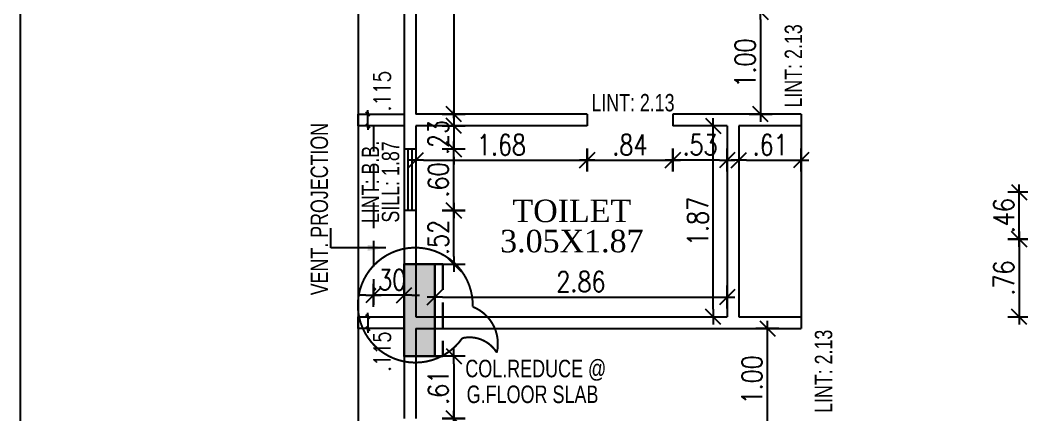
# Model space of a CAD drawing. Header units: inches. Extents: x 14331 to 14549, y 2557 to 2714.
# Drawn here: x 14419.17 to 14428.97, y 2603.31 to 2607.17 of the extents above; entities that cross this region are included whole.
import ezdxf
from ezdxf.enums import TextEntityAlignment as Align

# ---------------------------------------------------------------- set-up
doc = ezdxf.new("R2010")
doc.units = ezdxf.units.IN
doc.header["$LTSCALE"] = 0.25
doc.header["$MEASUREMENT"] = 0
doc.header["$PDMODE"] = 35
doc.linetypes.add('DASHEDX2', pattern=[1.5, 1, -0.5])
for name, color, linetype in [('dimension', 7, 'Continuous'), ('edge back', 34, 'Continuous'), ('edges', 1, 'Continuous'), ('proj-internal', 1, 'DASHEDX2'), ('Stair', 34, 'Continuous'), ('text-large', 7, 'Continuous'), ('wall', 7, 'Continuous'), ('walls', 7, 'Continuous'), ('windows', 96, 'Continuous'), ('WORK TEX', 6, 'Continuous'), ('WORKING DIM', 7, 'Continuous')]:
    doc.layers.add(name, color=color, linetype=linetype)
doc.layers.add('P-COL', color=7, linetype='Continuous', lineweight=30)
doc.layers.add('P-COLHAT', color=8, linetype='Continuous', lineweight=25)
doc.styles.add('ARIAL', font='TIMES_0.TTF')
doc.styles.add('ARL', font='swisscl_0.ttf')
doc.styles.add('romans', font='romans.shx', dxfattribs={"width": 0.8})
doc.dimstyles.new('121', dxfattribs={"dimscale": 0.1, "dimtxt": 1.65, "dimasz": 0.2, "dimexe": 0.03125, "dimexo": 0.25, "dimgap": 0.5, "dimtad": 1, "dimzin": 4, "dimdsep": 46, "dimtxsty": 'romans', "dimblk1": 'MINITICK', "dimblk2": 'MINITICK', "dimsah": 1, "dimcen": 1, "dimse1": 1, "dimse2": 1, "dimclrd": 252, "dimclre": 256, "dimclrt": 7, "dimadec": 3, "dimazin": 0, "dimtfac": 0.8, "dimtix": 1, "dimtmove": 2, "dimatfit": 3, "dimfxl": 0, "dimtolj": 1, "dimtzin": 3, "dimarcsym": 0})
doc.dimstyles.new('DFSGSG', dxfattribs={"dimtxt": 0.23, "dimasz": 0.18, "dimexe": 0.18, "dimexo": 0.0625, "dimgap": 0.09, "dimtad": 1, "dimzin": 0, "dimdsep": 46, "dimtxsty": 'ARIAL', "dimcen": 0.09, "dimse1": 1, "dimse2": 1, "dimaunit": 1, "dimadec": 0, "dimazin": 0, "dimtfac": 1, "dimtix": 1, "dimtofl": 0, "dimtmove": 0, "dimatfit": 3, "dimfxl": 0, "dimtolj": 1, "dimtzin": 0, "dimarcsym": 0})
doc.dimstyles.new('minitick-100', dxfattribs={"dimscale": 0.1, "dimtxt": 2, "dimasz": 0.75, "dimexe": 0.03125, "dimexo": 0.25, "dimgap": 0.5, "dimtad": 1, "dimzin": 4, "dimdsep": 46, "dimtxsty": 'romans', "dimblk1": 'MINITICK', "dimblk2": 'MINITICK', "dimsah": 1, "dimcen": 1, "dimse1": 1, "dimse2": 1, "dimclrd": 252, "dimclre": 256, "dimclrt": 256, "dimadec": 3, "dimazin": 0, "dimtfac": 0.8, "dimtix": 1, "dimtmove": 2, "dimatfit": 3, "dimfxl": 0, "dimtolj": 1, "dimtzin": 3, "dimarcsym": 0})

# ---------------------------------------------------------------- blocks, each defined once
blk = doc.blocks.new('BLC-A')
at = {"layer": 'P-COLHAT', "lineweight": 30}
blk.add_hatch(color=256, dxfattribs=at).paths.add_polyline_path([(-6.8436, 15.7596), (-7.1436, 15.7596), (-7.1436, 14.8596), (-6.8436, 14.8596)])
at = {"layer": 'P-COL'}
blk.add_lwpolyline([(-6.8436, 15.7596), (-7.1436, 15.7596), (-7.1436, 14.8596), (-6.8436, 14.8596)], close=True, dxfattribs=at)
blk = doc.blocks.new('MINITICK')
at = {"color": 7}
for p, q in [((0, -1.5), (0, 1.5)), ((1, 1), (-1, -1)), ((-1, 0), (1, 0))]:
    blk.add_line(p, q, dxfattribs=at)
blk = doc.blocks.new('*D764')
at = {"layer": 'Defpoints', "color": 0, "ltscale": 10, "transparency": 16777216}
for p in [(14423.0373, 2610.6358), (14423.3104, 2606.2483), (14423.4095, 2606.2483)]:
    blk.add_point(p, dxfattribs=at)
at = {"layer": 'dimension', "color": 252, "lineweight": -2, "ltscale": 10, "transparency": 16777216}
blk.add_line((14423.4095, 2610.5608), (14423.4095, 2606.3233), dxfattribs=at)
at = {"layer": 'dimension', "color": 252, "lineweight": -2, "ltscale": 10, "transparency": 16777216, "xscale": 0.07500000000000001, "yscale": 0.07500000000000001, "zscale": 0.07500000000000001}
for p, rotation in [((14423.4095, 2610.6358), 90), ((14423.4095, 2606.2483), 270)]:
    blk.add_blockref('MINITICK', p, dxfattribs=dict(at, rotation=rotation))
at = {"layer": 'dimension', "ltscale": 10, "transparency": 16777216, "insert": (14423.2595, 2608.442), "char_height": 0.2, "attachment_point": 5, "rotation": 90, "style": 'romans'}
blk.add_mtext('\\A1;4.39', dxfattribs=at)
blk = doc.blocks.new('*D766')
at = {"layer": 'Defpoints', "color": 0, "ltscale": 10, "transparency": 16777216}
for p in [(14426.6958, 2607.2491), (14426.4112, 2606.2483), (14426.6958, 2606.2483)]:
    blk.add_point(p, dxfattribs=at)
at = {"layer": 'dimension', "color": 252, "lineweight": -2, "ltscale": 10, "transparency": 16777216}
blk.add_line((14426.4112, 2607.1741), (14426.4112, 2606.3233), dxfattribs=at)
at = {"layer": 'dimension', "color": 252, "lineweight": -2, "ltscale": 10, "transparency": 16777216, "xscale": 0.07500000000000001, "yscale": 0.07500000000000001, "zscale": 0.07500000000000001}
for p, rotation in [((14426.4112, 2607.2491), 90), ((14426.4112, 2606.2483), 270)]:
    blk.add_blockref('MINITICK', p, dxfattribs=dict(at, rotation=rotation))
at = {"layer": 'dimension', "ltscale": 10, "transparency": 16777216, "insert": (14426.2612, 2606.7487), "char_height": 0.2, "attachment_point": 5, "rotation": 90, "style": 'romans'}
blk.add_mtext('\\A1;1.00', dxfattribs=at)
blk = doc.blocks.new('*D767')
at = {"layer": 'Defpoints', "color": 0, "ltscale": 10, "transparency": 16777216}
for p in [(14423.0373, 2606.1339), (14424.7141, 2606.1339), (14424.7141, 2605.7992)]:
    blk.add_point(p, dxfattribs=at)
at = {"layer": 'dimension', "color": 252, "lineweight": -2, "ltscale": 10, "transparency": 16777216}
blk.add_line((14423.1123, 2605.7992), (14424.6391, 2605.7992), dxfattribs=at)
at = {"layer": 'dimension', "color": 252, "lineweight": -2, "ltscale": 10, "transparency": 16777216, "xscale": 0.07500000000000001, "yscale": 0.07500000000000001, "zscale": 0.07500000000000001, "rotation": 180}
blk.add_blockref('MINITICK', (14423.0373, 2605.7992), dxfattribs=at)
at = {"layer": 'dimension', "color": 252, "lineweight": -2, "ltscale": 10, "transparency": 16777216, "xscale": 0.07500000000000001, "yscale": 0.07500000000000001, "zscale": 0.07500000000000001}
blk.add_blockref('MINITICK', (14424.7141, 2605.7992), dxfattribs=at)
at = {"layer": 'dimension', "ltscale": 10, "transparency": 16777216, "insert": (14423.8757, 2605.9492), "char_height": 0.2, "attachment_point": 5, "style": 'romans'}
blk.add_mtext('\\A1;1.68', dxfattribs=at)
blk = doc.blocks.new('*D768')
at = {"layer": 'Defpoints', "color": 0, "ltscale": 10, "transparency": 16777216}
for p in [(14424.7141, 2606.1339), (14425.5525, 2606.1339), (14425.5525, 2605.7992)]:
    blk.add_point(p, dxfattribs=at)
at = {"layer": 'dimension', "color": 252, "lineweight": -2, "ltscale": 10, "transparency": 16777216}
blk.add_line((14424.7891, 2605.7992), (14425.4775, 2605.7992), dxfattribs=at)
at = {"layer": 'dimension', "color": 252, "lineweight": -2, "ltscale": 10, "transparency": 16777216, "xscale": 0.07500000000000001, "yscale": 0.07500000000000001, "zscale": 0.07500000000000001, "rotation": 180}
blk.add_blockref('MINITICK', (14424.7141, 2605.7992), dxfattribs=at)
at = {"layer": 'dimension', "color": 252, "lineweight": -2, "ltscale": 10, "transparency": 16777216, "xscale": 0.07500000000000001, "yscale": 0.07500000000000001, "zscale": 0.07500000000000001}
blk.add_blockref('MINITICK', (14425.5525, 2605.7992), dxfattribs=at)
at = {"layer": 'dimension', "ltscale": 10, "transparency": 16777216, "insert": (14425.1333, 2605.9492), "char_height": 0.2, "attachment_point": 5, "style": 'romans'}
blk.add_mtext('\\A1;.84', dxfattribs=at)
blk = doc.blocks.new('*D769')
at = {"layer": 'Defpoints', "color": 0, "ltscale": 10, "transparency": 16777216}
for p in [(14425.5525, 2606.1339), (14426.0861, 2606.1339), (14425.5525, 2605.7992)]:
    blk.add_point(p, dxfattribs=at)
at = {"layer": 'dimension', "color": 252, "lineweight": -2, "ltscale": 10, "transparency": 16777216}
blk.add_line((14426.0111, 2605.7992), (14425.6275, 2605.7992), dxfattribs=at)
at = {"layer": 'dimension', "color": 252, "lineweight": -2, "ltscale": 10, "transparency": 16777216, "xscale": 0.07500000000000001, "yscale": 0.07500000000000001, "zscale": 0.07500000000000001, "rotation": 180}
blk.add_blockref('MINITICK', (14425.5525, 2605.7992), dxfattribs=at)
at = {"layer": 'dimension', "color": 252, "lineweight": -2, "ltscale": 10, "transparency": 16777216, "xscale": 0.07500000000000001, "yscale": 0.07500000000000001, "zscale": 0.07500000000000001}
blk.add_blockref('MINITICK', (14426.0861, 2605.7992), dxfattribs=at)
at = {"layer": 'dimension', "ltscale": 10, "transparency": 16777216, "insert": (14425.8193, 2605.9492), "char_height": 0.2, "attachment_point": 5, "style": 'romans'}
blk.add_mtext('\\A1;.53', dxfattribs=at)
blk = doc.blocks.new('*D770')
at = {"layer": 'Defpoints', "color": 0, "ltscale": 10, "transparency": 16777216}
for p in [(14423.0373, 2606.1339), (14423.0373, 2605.9053), (14423.4095, 2605.9053)]:
    blk.add_point(p, dxfattribs=at)
at = {"layer": 'dimension', "color": 252, "lineweight": -2, "ltscale": 10, "transparency": 16777216}
for p, q in [((14423.4095, 2606.2089), (14423.4095, 2606.2839)), ((14423.4095, 2606.1339), (14423.4095, 2605.9053)), ((14423.4095, 2605.8303), (14423.4095, 2605.7553))]:
    blk.add_line(p, q, dxfattribs=at)
at = {"layer": 'dimension', "color": 252, "lineweight": -2, "ltscale": 10, "transparency": 16777216, "xscale": 0.07500000000000001, "yscale": 0.07500000000000001, "zscale": 0.07500000000000001}
for p, rotation in [((14423.4095, 2606.1339), 270), ((14423.4095, 2605.9053), 90)]:
    blk.add_blockref('MINITICK', p, dxfattribs=dict(at, rotation=rotation))
at = {"layer": 'dimension', "ltscale": 10, "transparency": 16777216, "insert": (14423.2595, 2606.0196), "char_height": 0.2, "attachment_point": 5, "rotation": 90, "style": 'romans'}
blk.add_mtext('\\A1;.23', dxfattribs=at)
blk = doc.blocks.new('*D771')
at = {"layer": 'Defpoints', "color": 0, "ltscale": 10, "transparency": 16777216}
for p in [(14422.9992, 2605.9053), (14423.4095, 2605.9053), (14422.9992, 2605.3055)]:
    blk.add_point(p, dxfattribs=at)
at = {"layer": 'dimension', "color": 252, "lineweight": -2, "ltscale": 10, "transparency": 16777216}
blk.add_line((14423.4095, 2605.3805), (14423.4095, 2605.8303), dxfattribs=at)
at = {"layer": 'dimension', "color": 252, "lineweight": -2, "ltscale": 10, "transparency": 16777216, "xscale": 0.07500000000000001, "yscale": 0.07500000000000001, "zscale": 0.07500000000000001}
for p, rotation in [((14423.4095, 2605.9053), 90), ((14423.4095, 2605.3055), 270)]:
    blk.add_blockref('MINITICK', p, dxfattribs=dict(at, rotation=rotation))
at = {"layer": 'dimension', "ltscale": 10, "transparency": 16777216, "insert": (14423.2595, 2605.6054), "char_height": 0.2, "attachment_point": 5, "rotation": 90, "style": 'romans'}
blk.add_mtext('\\A1;.60', dxfattribs=at)
blk = doc.blocks.new('*D772')
at = {"layer": 'Defpoints', "color": 0, "ltscale": 10, "transparency": 16777216}
for p in [(14422.9801, 2605.3055), (14423.4095, 2605.3055), (14423.0054, 2604.7822)]:
    blk.add_point(p, dxfattribs=at)
at = {"layer": 'dimension', "color": 252, "lineweight": -2, "ltscale": 10, "transparency": 16777216}
blk.add_line((14423.4095, 2604.8572), (14423.4095, 2605.2305), dxfattribs=at)
at = {"layer": 'dimension', "color": 252, "lineweight": -2, "ltscale": 10, "transparency": 16777216, "xscale": 0.07500000000000001, "yscale": 0.07500000000000001, "zscale": 0.07500000000000001}
for p, rotation in [((14423.4095, 2605.3055), 90), ((14423.4095, 2604.7822), 270)]:
    blk.add_blockref('MINITICK', p, dxfattribs=dict(at, rotation=rotation))
at = {"layer": 'dimension', "ltscale": 10, "transparency": 16777216, "insert": (14423.2595, 2605.0439), "char_height": 0.2, "attachment_point": 5, "rotation": 90, "style": 'romans'}
blk.add_mtext('\\A1;.52', dxfattribs=at)
blk = doc.blocks.new('*D773')
at = {"layer": 'Defpoints', "color": 0, "ltscale": 10, "transparency": 16777216}
for p in [(14425.9484, 2606.1339), (14426.0861, 2606.1339), (14426.0861, 2604.2665)]:
    blk.add_point(p, dxfattribs=at)
at = {"layer": 'dimension', "color": 252, "lineweight": -2, "ltscale": 10, "transparency": 16777216}
blk.add_line((14425.9484, 2604.3415), (14425.9484, 2606.0589), dxfattribs=at)
at = {"layer": 'dimension', "color": 252, "lineweight": -2, "ltscale": 10, "transparency": 16777216, "xscale": 0.07500000000000001, "yscale": 0.07500000000000001, "zscale": 0.07500000000000001}
for p, rotation in [((14425.9484, 2606.1339), 90), ((14425.9484, 2604.2665), 270)]:
    blk.add_blockref('MINITICK', p, dxfattribs=dict(at, rotation=rotation))
at = {"layer": 'dimension', "ltscale": 10, "transparency": 16777216, "insert": (14425.7984, 2605.2002), "char_height": 0.2, "attachment_point": 5, "rotation": 90, "style": 'romans'}
blk.add_mtext('\\A1;1.87', dxfattribs=at)
blk = doc.blocks.new('*D774')
at = {"layer": 'Defpoints', "color": 0, "ltscale": 10, "transparency": 16777216}
for p in [(14423.223, 2604.662), (14426.0861, 2604.4608), (14426.0861, 2604.4485)]:
    blk.add_point(p, dxfattribs=at)
at = {"layer": 'dimension', "color": 252, "lineweight": -2, "ltscale": 10, "transparency": 16777216}
blk.add_line((14423.298, 2604.4608), (14426.0111, 2604.4608), dxfattribs=at)
at = {"layer": 'dimension', "color": 252, "lineweight": -2, "ltscale": 10, "transparency": 16777216, "xscale": 0.07500000000000001, "yscale": 0.07500000000000001, "zscale": 0.07500000000000001, "rotation": 180}
blk.add_blockref('MINITICK', (14423.223, 2604.4608), dxfattribs=at)
at = {"layer": 'dimension', "color": 252, "lineweight": -2, "ltscale": 10, "transparency": 16777216, "xscale": 0.07500000000000001, "yscale": 0.07500000000000001, "zscale": 0.07500000000000001}
blk.add_blockref('MINITICK', (14426.0861, 2604.4608), dxfattribs=at)
at = {"layer": 'dimension', "ltscale": 10, "transparency": 16777216, "insert": (14424.6545, 2604.6108), "char_height": 0.2, "attachment_point": 5, "style": 'romans'}
blk.add_mtext('\\A1;2.86', dxfattribs=at)
blk = doc.blocks.new('*D775')
at = {"layer": 'Defpoints', "color": 0, "ltscale": 10, "transparency": 16777216}
for p in [(14426.2004, 2606.1339), (14426.8102, 2606.1339), (14426.8102, 2605.7992)]:
    blk.add_point(p, dxfattribs=at)
at = {"layer": 'dimension', "color": 252, "lineweight": -2, "ltscale": 10, "transparency": 16777216}
blk.add_line((14426.2754, 2605.7992), (14426.7352, 2605.7992), dxfattribs=at)
at = {"layer": 'dimension', "color": 252, "lineweight": -2, "ltscale": 10, "transparency": 16777216, "xscale": 0.07500000000000001, "yscale": 0.07500000000000001, "zscale": 0.07500000000000001, "rotation": 180}
blk.add_blockref('MINITICK', (14426.2004, 2605.7992), dxfattribs=at)
at = {"layer": 'dimension', "color": 252, "lineweight": -2, "ltscale": 10, "transparency": 16777216, "xscale": 0.07500000000000001, "yscale": 0.07500000000000001, "zscale": 0.07500000000000001}
blk.add_blockref('MINITICK', (14426.8102, 2605.7992), dxfattribs=at)
at = {"layer": 'dimension', "ltscale": 10, "transparency": 16777216, "insert": (14426.5053, 2605.9492), "char_height": 0.2, "attachment_point": 5, "style": 'romans'}
blk.add_mtext('\\A1;.61', dxfattribs=at)
blk = doc.blocks.new('*D776')
at = {"layer": 'Defpoints', "color": 0, "ltscale": 10, "transparency": 16777216}
for p in [(14423.0373, 2603.8822), (14423.0373, 2603.2744), (14423.4095, 2603.2744)]:
    blk.add_point(p, dxfattribs=at)
at = {"layer": 'dimension', "color": 252, "lineweight": -2, "ltscale": 10, "transparency": 16777216}
blk.add_line((14423.4095, 2603.8072), (14423.4095, 2603.3494), dxfattribs=at)
at = {"layer": 'dimension', "color": 252, "lineweight": -2, "ltscale": 10, "transparency": 16777216, "xscale": 0.07500000000000001, "yscale": 0.07500000000000001, "zscale": 0.07500000000000001}
for p, rotation in [((14423.4095, 2603.8822), 90), ((14423.4095, 2603.2744), 270)]:
    blk.add_blockref('MINITICK', p, dxfattribs=dict(at, rotation=rotation))
at = {"layer": 'dimension', "ltscale": 10, "transparency": 16777216, "insert": (14423.2595, 2603.5783), "char_height": 0.2, "attachment_point": 5, "rotation": 90, "style": 'romans'}
blk.add_mtext('\\A1;.61', dxfattribs=at)
blk = doc.blocks.new('*D777')
at = {"layer": 'Defpoints', "color": 0, "ltscale": 10, "transparency": 16777216}
for p in [(14423.0373, 2603.2744), (14423.0373, 2601.4464), (14423.4095, 2601.4464)]:
    blk.add_point(p, dxfattribs=at)
at = {"layer": 'dimension', "color": 252, "lineweight": -2, "ltscale": 10, "transparency": 16777216}
blk.add_line((14423.4095, 2603.1994), (14423.4095, 2601.5214), dxfattribs=at)
at = {"layer": 'dimension', "color": 252, "lineweight": -2, "ltscale": 10, "transparency": 16777216, "xscale": 0.07500000000000001, "yscale": 0.07500000000000001, "zscale": 0.07500000000000001}
for p, rotation in [((14423.4095, 2603.2744), 90), ((14423.4095, 2601.4464), 270)]:
    blk.add_blockref('MINITICK', p, dxfattribs=dict(at, rotation=rotation))
at = {"layer": 'dimension', "ltscale": 10, "transparency": 16777216, "insert": (14423.2595, 2602.3604), "char_height": 0.2, "attachment_point": 5, "rotation": 90, "style": 'romans'}
blk.add_mtext('\\A1;1.83', dxfattribs=at)
blk = doc.blocks.new('*D781')
at = {"layer": 'Defpoints', "color": 0, "ltscale": 10, "transparency": 16777216}
for p in [(14426.478, 2604.1522), (14426.753, 2604.1522), (14426.753, 2603.1514)]:
    blk.add_point(p, dxfattribs=at)
at = {"layer": 'dimension', "color": 252, "lineweight": -2, "ltscale": 10, "transparency": 16777216}
blk.add_line((14426.478, 2603.2264), (14426.478, 2604.0772), dxfattribs=at)
at = {"layer": 'dimension', "color": 252, "lineweight": -2, "ltscale": 10, "transparency": 16777216, "xscale": 0.07500000000000001, "yscale": 0.07500000000000001, "zscale": 0.07500000000000001}
for p, rotation in [((14426.478, 2604.1522), 90), ((14426.478, 2603.1514), 270)]:
    blk.add_blockref('MINITICK', p, dxfattribs=dict(at, rotation=rotation))
at = {"layer": 'dimension', "ltscale": 10, "transparency": 16777216, "insert": (14426.328, 2603.6518), "char_height": 0.2, "attachment_point": 5, "rotation": 90, "style": 'romans'}
blk.add_mtext('\\A1;1.00', dxfattribs=at)
blk = doc.blocks.new('*D1027')
at = {"layer": 'Defpoints', "color": 0, "ltscale": 10, "transparency": 16777216}
for p in [(14422.623, 2604.5352), (14422.923, 2604.5352), (14422.623, 2604.4784)]:
    blk.add_point(p, dxfattribs=at)
at = {"layer": 'dimension', "color": 252, "lineweight": -2, "ltscale": 10, "transparency": 16777216}
for p, q in [((14422.548, 2604.4784), (14422.473, 2604.4784)), ((14422.923, 2604.4784), (14422.623, 2604.4784)), ((14422.998, 2604.4784), (14423.073, 2604.4784))]:
    blk.add_line(p, q, dxfattribs=at)
at = {"layer": 'dimension', "color": 252, "lineweight": -2, "ltscale": 10, "transparency": 16777216, "xscale": 0.07500000000000001, "yscale": 0.07500000000000001, "zscale": 0.07500000000000001}
blk.add_blockref('MINITICK', (14422.623, 2604.4784), dxfattribs=at)
at = {"layer": 'dimension', "color": 252, "lineweight": -2, "ltscale": 10, "transparency": 16777216, "xscale": 0.07500000000000001, "yscale": 0.07500000000000001, "zscale": 0.07500000000000001, "rotation": 180}
blk.add_blockref('MINITICK', (14422.923, 2604.4784), dxfattribs=at)
at = {"layer": 'dimension', "ltscale": 10, "transparency": 16777216, "insert": (14422.773, 2604.6284), "char_height": 0.2, "attachment_point": 5, "style": 'romans'}
blk.add_mtext('\\A1;.30', dxfattribs=at)
blk = doc.blocks.new('*D745')
at = {"layer": 'Defpoints', "color": 0, "transparency": 16777216}
for p in [(14422.5454, 2604.2665), (14422.5454, 2604.1522), (14422.569, 2604.1522)]:
    blk.add_point(p, dxfattribs=at)
at = {"layer": 'WORKING DIM', "color": 252, "lineweight": -2, "transparency": 16777216}
for p, q in [((14422.569, 2604.2865), (14422.569, 2604.3065)), ((14422.569, 2604.2665), (14422.569, 2604.1522)), ((14422.569, 2604.1322), (14422.569, 2604.1122))]:
    blk.add_line(p, q, dxfattribs=at)
at = {"layer": 'WORKING DIM', "color": 252, "lineweight": -2, "transparency": 16777216, "xscale": 0.02, "yscale": 0.02, "zscale": 0.02}
for p, rotation in [((14422.569, 2604.2665), 270), ((14422.569, 2604.1522), 90)]:
    blk.add_blockref('MINITICK', p, dxfattribs=dict(at, rotation=rotation))
at = {"layer": 'WORKING DIM', "color": 7, "transparency": 16777216, "insert": (14422.709, 2603.9273), "char_height": 0.165, "attachment_point": 5, "rotation": 90, "style": 'romans'}
blk.add_mtext('\\A1;.115', dxfattribs=at)
blk = doc.blocks.new('*D724')
at = {"layer": 'Defpoints', "color": 0, "transparency": 16777216}
for p in [(14422.5454, 2606.2483), (14422.569, 2606.2483), (14422.5454, 2606.1339)]:
    blk.add_point(p, dxfattribs=at)
at = {"layer": 'WORKING DIM', "color": 252, "lineweight": -2, "transparency": 16777216}
for p, q in [((14422.569, 2606.2683), (14422.569, 2606.2883)), ((14422.569, 2606.1339), (14422.569, 2606.2483)), ((14422.569, 2606.1139), (14422.569, 2606.0939))]:
    blk.add_line(p, q, dxfattribs=at)
at = {"layer": 'WORKING DIM', "color": 252, "lineweight": -2, "transparency": 16777216, "xscale": 0.02, "yscale": 0.02, "zscale": 0.02}
for p, rotation in [((14422.569, 2606.2483), 270), ((14422.569, 2606.1339), 90)]:
    blk.add_blockref('MINITICK', p, dxfattribs=dict(at, rotation=rotation))
at = {"layer": 'WORKING DIM', "color": 7, "transparency": 16777216, "insert": (14422.709, 2606.4732), "char_height": 0.165, "attachment_point": 5, "rotation": 90, "style": 'romans'}
blk.add_mtext('\\A1;.115', dxfattribs=at)
blk = doc.blocks.new('*D2028')
at = {"layer": 'Defpoints', "color": 0, "ltscale": 10, "transparency": 16777216}
for p in [(14428.942, 2605.4861), (14429.3635, 2605.4861), (14429.3635, 2605.0265)]:
    blk.add_point(p, dxfattribs=at)
at = {"layer": 'dimension', "color": 252, "lineweight": -2, "ltscale": 10, "transparency": 16777216}
blk.add_line((14428.942, 2605.1015), (14428.942, 2605.4111), dxfattribs=at)
at = {"layer": 'dimension', "color": 252, "lineweight": -2, "ltscale": 10, "transparency": 16777216, "xscale": 0.07500000000000001, "yscale": 0.07500000000000001, "zscale": 0.07500000000000001}
for p, rotation in [((14428.942, 2605.4861), 90), ((14428.942, 2605.0265), 270)]:
    blk.add_blockref('MINITICK', p, dxfattribs=dict(at, rotation=rotation))
at = {"layer": 'dimension', "ltscale": 10, "transparency": 16777216, "insert": (14428.792, 2605.2563), "char_height": 0.2, "attachment_point": 5, "rotation": 90, "style": 'romans'}
blk.add_mtext('\\A1;.46', dxfattribs=at)
blk = doc.blocks.new('*D2029')
at = {"layer": 'Defpoints', "color": 0, "ltscale": 10, "transparency": 16777216}
for p in [(14429.2492, 2605.0265), (14428.942, 2604.2665), (14429.2492, 2604.2665)]:
    blk.add_point(p, dxfattribs=at)
at = {"layer": 'dimension', "color": 252, "lineweight": -2, "ltscale": 10, "transparency": 16777216}
blk.add_line((14428.942, 2604.9515), (14428.942, 2604.3415), dxfattribs=at)
at = {"layer": 'dimension', "color": 252, "lineweight": -2, "ltscale": 10, "transparency": 16777216, "xscale": 0.07500000000000001, "yscale": 0.07500000000000001, "zscale": 0.07500000000000001}
for p, rotation in [((14428.942, 2605.0265), 90), ((14428.942, 2604.2665), 270)]:
    blk.add_blockref('MINITICK', p, dxfattribs=dict(at, rotation=rotation))
at = {"layer": 'dimension', "ltscale": 10, "transparency": 16777216, "insert": (14428.792, 2604.6465), "char_height": 0.2, "attachment_point": 5, "rotation": 90, "style": 'romans'}
blk.add_mtext('\\A1;.76', dxfattribs=at)

msp = doc.modelspace()

# ---------------------------------------------------------------- linework, layer by layer
at = {"layer": 'edge back', "color": 3, "const_width": 0.0195}
msp.add_lwpolyline([(14423.4936, 2604.0593, -0.321855), (14423.831, 2603.9172, 0.372837), (14423.5951, 2604.3656, 6.819595)], format="xyb", close=True, dxfattribs=at)
at = {"layer": 'edges', "ltscale": 0.4}
msp.add_lwpolyline([(14432.9077, 2610.9358, 0.414214), (14432.4577, 2611.3858), (14422.923, 2611.3858, 0.414214), (14422.473, 2610.9358), (14422.473, 2597.0565, 0.414214), (14422.923, 2596.6065)], format="xyb", dxfattribs=at)
for points in [[(14422.923, 2606.1339), (14422.473, 2606.1339), (14422.473, 2606.2483), (14422.923, 2606.2483)], [(14422.923, 2604.1522), (14422.473, 2604.1522), (14422.473, 2604.2665), (14422.923, 2604.2665)]]:
    msp.add_lwpolyline(points, dxfattribs=at)
at = {"layer": 'proj-internal'}
msp.add_line((14422.623, 2606.1339), (14422.623, 2604.2665), dxfattribs=at)
at = {"layer": 'proj-internal', "color": 5, "lineweight": 30}
msp.add_lwpolyline([(14423.223, 2604.7822), (14423.303, 2604.7822), (14423.303, 2603.8822), (14423.223, 2603.8822)], dxfattribs=at)
at = {"layer": 'Stair', "ltscale": 2}
msp.add_line((14426.8102, 2606.1339), (14426.8102, 2604.2665), dxfattribs=at)
at = {"layer": 'wall'}
msp.add_lwpolyline([(14448.866, 2613.9331), (14419.166, 2613.9331), (14419.166, 2571.9331), (14448.866, 2571.9331)], close=True, dxfattribs=at)
at = {"layer": 'walls', "linetype": 'Continuous'}
for p, q in [((14422.923, 2610.9358), (14422.923, 2605.9053)), ((14423.0373, 2610.8214), (14423.0373, 2606.2483)), ((14424.7141, 2606.2483), (14423.0373, 2606.2483)), ((14424.7141, 2606.2483), (14424.7141, 2606.1339)), ((14426.8102, 2606.2483), (14425.5525, 2606.2483)), ((14425.5525, 2606.2483), (14425.5525, 2606.1339)), ((14426.8102, 2606.2483), (14426.8102, 2606.1339)), ((14424.7141, 2606.1339), (14423.0373, 2606.1339)), ((14423.0373, 2606.1339), (14423.0373, 2605.9053)), ((14426.0861, 2606.1339), (14425.5525, 2606.1339)), ((14426.0861, 2606.1339), (14426.0861, 2604.2665)), ((14426.8102, 2606.1339), (14426.2004, 2606.1339)), ((14426.2004, 2606.1339), (14426.2004, 2604.2665)), ((14423.0373, 2605.9053), (14422.923, 2605.9053)), ((14422.923, 2605.3055), (14422.923, 2603.2744)), ((14423.0373, 2605.3055), (14422.923, 2605.3055)), ((14423.0373, 2605.3055), (14423.0373, 2604.2665)), ((14423.0373, 2604.2665), (14426.0861, 2604.2665)), ((14426.2004, 2604.2665), (14426.8102, 2604.2665)), ((14426.8102, 2604.2665), (14426.8102, 2604.1522)), ((14423.0373, 2604.1522), (14423.0373, 2603.2744)), ((14423.0373, 2604.1522), (14426.8102, 2604.1522))]:
    msp.add_line(p, q, dxfattribs=at)
at = {"layer": 'windows', "linetype": 'Continuous'}
for p, q in [((14422.923, 2605.9053), (14422.923, 2605.3055)), ((14422.9611, 2605.9053), (14422.9611, 2605.3055)), ((14422.9992, 2605.9053), (14422.9992, 2605.3055)), ((14423.0373, 2605.9053), (14423.0373, 2605.3055))]:
    msp.add_line(p, q, dxfattribs=at)

# ---------------------------------------------------------------- block references
at = {"layer": 'P-COLHAT'}
msp.add_blockref('BLC-A', (14430.0666, 2589.0226), dxfattribs=at)

# ---------------------------------------------------------------- texts
at = {"layer": 'text-large', "style": 'ARIAL'}
for s, p in [('TOILET', (14424.5652, 2605.3031)), ('3.05X1.87', (14424.5651, 2605.008))]:
    msp.add_text(s, height=0.22, dxfattribs=at).set_placement(p, align=Align.MIDDLE_CENTER)
at = {"layer": 'WORK TEX', "style": 'ARL'}
for s, p in [('LINT: 2.13', (14426.7327, 2606.7204)), ('LINT: B.B.', (14422.5944, 2605.5859)), ('SILL: 1.87', (14422.7909, 2605.5859)), ('LINT: 2.13', (14427.0276, 2603.7346))]:
    msp.add_text(s, height=0.17, rotation=90, dxfattribs=at).set_placement(p, align=Align.MIDDLE_CENTER)
for s, height, p in [('LINT: 2.13', 0.17, (14425.1633, 2606.361)), ('COL.REDUCE @', 0.171409, (14424.2121, 2603.762)), ('G.FLOOR SLAB', 0.171409, (14424.1805, 2603.51))]:
    msp.add_text(s, height=height, dxfattribs=at).set_placement(p, align=Align.MIDDLE_CENTER)
at = {"layer": 'WORK TEX', "color": 3, "style": 'ARL'}
msp.add_text('VENT. PROJECTION ', height=0.17, rotation=90, dxfattribs=at).set_placement((14422.0941, 2605.3449), align=Align.MIDDLE_CENTER)

# ---------------------------------------------------------------- dimensions: what is measured, and where the dimension line sits
at = {"layer": 'dimension', "ltscale": 10}
for base, p1, p2, picture, middle in [((14423.4095, 2606.2483), (14423.0373, 2610.6358), (14423.3104, 2606.2483), '*D764', (14423.2595, 2608.442)), ((14426.4112, 2606.2483), (14426.6958, 2607.2491), (14426.6958, 2606.2483), '*D766', (14426.2612, 2606.7487)), ((14423.4095, 2605.9053), (14423.0373, 2606.1339), (14423.0373, 2605.9053), '*D770', (14423.2595, 2606.0196)), ((14425.9484, 2606.1339), (14426.0861, 2604.2665), (14426.0861, 2606.1339), '*D773', (14425.7984, 2605.2002)), ((14423.4095, 2605.9053), (14422.9992, 2605.3055), (14422.9992, 2605.9053), '*D771', (14423.2595, 2605.6054)), ((14428.942, 2605.4861), (14429.3635, 2605.0265), (14429.3635, 2605.4861), '*D2028', (14428.792, 2605.2563)), ((14423.4095, 2605.3055), (14423.0054, 2604.7822), (14422.9801, 2605.3055), '*D772', (14423.2595, 2605.0439)), ((14428.942, 2604.2665), (14429.2492, 2605.0265), (14429.2492, 2604.2665), '*D2029', (14428.792, 2604.6465)), ((14426.478, 2604.1522), (14426.753, 2603.1514), (14426.753, 2604.1522), '*D781', (14426.328, 2603.6518)), ((14423.4095, 2603.2744), (14423.0373, 2603.8822), (14423.0373, 2603.2744), '*D776', (14423.2595, 2603.5783)), ((14423.4095, 2601.4464), (14423.0373, 2603.2744), (14423.0373, 2601.4464), '*D777', (14423.2595, 2602.3604))]:
    dim = msp.add_linear_dim(base=base, p1=p1, p2=p2, angle=90, dimstyle='minitick-100', dxfattribs=at)
    dim.commit()
    dim.dimension.update_dxf_attribs({"geometry": picture, "text_midpoint": middle})
for base, p1, p2, picture, middle in [((14424.7141, 2605.7992), (14423.0373, 2606.1339), (14424.7141, 2606.1339), '*D767', (14423.8757, 2605.9492)), ((14425.5525, 2605.7992), (14424.7141, 2606.1339), (14425.5525, 2606.1339), '*D768', (14425.1333, 2605.9492)), ((14425.5525, 2605.7992), (14426.0861, 2606.1339), (14425.5525, 2606.1339), '*D769', (14425.8193, 2605.9492)), ((14426.8102, 2605.7992), (14426.2004, 2606.1339), (14426.8102, 2606.1339), '*D775', (14426.5053, 2605.9492)), ((14422.623, 2604.4784), (14422.923, 2604.5352), (14422.623, 2604.5352), '*D1027', (14422.773, 2604.6284)), ((14426.0861, 2604.4608), (14423.223, 2604.662), (14426.0861, 2604.4485), '*D774', (14424.6545, 2604.6108))]:
    dim = msp.add_linear_dim(base=base, p1=p1, p2=p2, dimstyle='minitick-100', dxfattribs=at)
    dim.commit()
    dim.dimension.update_dxf_attribs({"geometry": picture, "text_midpoint": middle})
at = {"layer": 'WORKING DIM'}
for base, p1, p2, angle, picture, middle in [((14422.569, 2606.2483), (14422.5454, 2606.1339), (14422.5454, 2606.2483), 90, '*D724', (14422.709, 2606.4732)), ((14422.569, 2604.1522), (14422.5454, 2604.2665), (14422.5454, 2604.1522), 270, '*D745', (14422.709, 2603.9273))]:
    dim = msp.add_linear_dim(base=base, p1=p1, p2=p2, angle=angle, text='.115', dimstyle='121', override={"dimfxl": 0.18, "dimfxlon": 1}, dxfattribs=at)
    dim.commit()
    dim.dimension.update_dxf_attribs({"geometry": picture, "text_midpoint": middle, "dimtype": 160})

# ---------------------------------------------------------------- leaders
at = {"layer": 'wall'}
msp.add_leader([(14422.7465, 2604.9416), (14422.2086, 2604.9416), (14422.2086, 2605.1347)], dimstyle='DFSGSG', override={"dimgap": 0.09, "dimtad": 0, "dimarcsym": 1}, dxfattribs=at)

doc.saveas('drawing.dxf')
